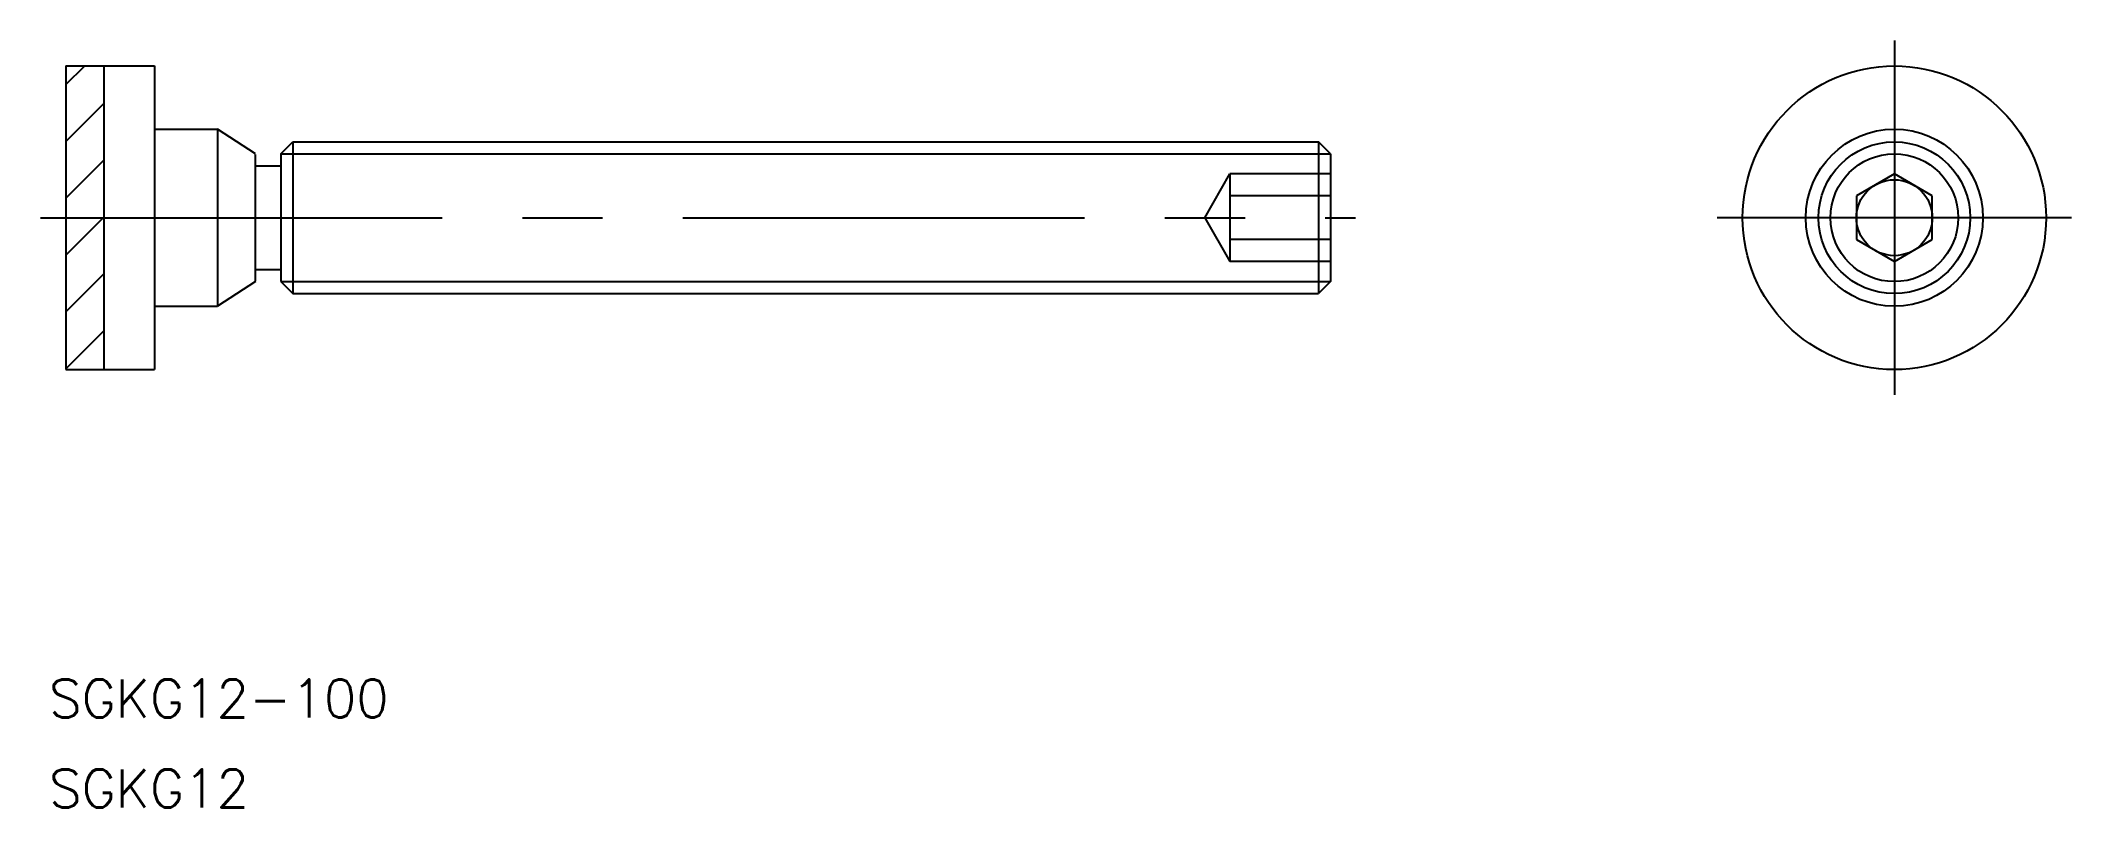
# Model space of a CAD drawing. Extents: x -147 to 14, y -47 to 14.
import ezdxf

# ---------------------------------------------------------------- set-up
doc = ezdxf.new("R2010")
doc.units = 0
doc.linetypes.add('CENTER', pattern=[50.8, 31.75, -6.35, 6.35, -6.35])
doc.linetypes.add('DASHED', pattern=[19.05, 12.7, -6.35])
doc.layers.get('0').update_dxf_attribs({"linetype": 'CONTINUOUS'})
doc.layers.add('CENTER', color=1, linetype='CENTER')
doc.styles.get("Standard").update_dxf_attribs({"font": 'txt.shx', "height": 3, "bigfont": 'bigfont.shx'})

msp = doc.modelspace()

# ---------------------------------------------------------------- linework, layer by layer
at = {"color": 7, "linetype": 'CONTINUOUS'}
for p, q in [((-144.6, 12), (-137.6, 12)), ((-144.6, 12), (-144.6, -12)), ((-141.6, 12), (-141.6, -12)), ((-137.6, 12), (-137.6, -12)), ((-137.6, 7), (-132.6, 7)), ((-132.6, 7), (-132.6, -7)), ((-129.6, 5.05), (-132.6, 7)), ((-129.6, -5), (-129.6, 5)), ((-127.59, 5.05), (-126.64, 6)), ((-127.59, 5.05), (-127.59, -5.05)), ((-126.64, 6), (-45.54, 6)), ((-126.64, 6), (-126.64, -6)), ((-44.6, 5.05), (-45.54, 6)), ((-45.54, 6), (-45.54, -6)), ((-44.6, 5.05), (-44.6, -5.05)), ((-129.6, 4.1), (-127.64, 4.1)), ((0, 3.46), (-3, 1.73)), ((3, 1.73), (0, 3.46)), ((-3, 1.73), (-3, -1.73)), ((3, -1.73), (3, 1.73)), ((-3, -1.73), (0, -3.46)), ((0, -3.46), (3, -1.73)), ((-129.6, -4.1), (-127.64, -4.1)), ((-129.6, -5.05), (-132.6, -7)), ((-127.59, -5.05), (-126.64, -6)), ((-126.64, -6), (-45.54, -6)), ((-44.6, -5.05), (-45.54, -6)), ((-137.6, -7), (-132.6, -7)), ((-144.6, -12), (-137.6, -12))]:
    msp.add_line(p, q, dxfattribs=at)
at = {"color": 3, "linetype": 'CONTINUOUS'}
for p, q in [((-144.6, 10.52), (-143.11, 12)), ((-144.6, 6.03), (-141.6, 9.03)), ((-127.59, 5.05), (-44.6, 5.05)), ((-144.6, 1.54), (-141.6, 4.54)), ((-144.6, -2.95), (-141.64, 0)), ((-141.64, 0), (-141.6, 0.05)), ((-144.6, -7.44), (-141.6, -4.44)), ((-127.59, -5.05), (-44.6, -5.05)), ((-144.6, -11.93), (-141.6, -8.93))]:
    msp.add_line(p, q, dxfattribs=at)
at = {"color": 3, "linetype": 'DASHED'}
for p, q in [((-54.54, 0), (-52.54, 3.46)), ((-44.6, 3.46), (-52.54, 3.46)), ((-52.54, 3.46), (-52.54, -3.46)), ((-44.6, 1.73), (-52.54, 1.73)), ((-54.54, 0), (-52.54, -3.46)), ((-44.6, -1.73), (-52.54, -1.73)), ((-44.6, -3.46), (-52.54, -3.46))]:
    msp.add_line(p, q, dxfattribs=at)
at = {"color": 7, "linetype": 'CONTINUOUS'}
for radius in [12, 7, 6, 3]:
    msp.add_circle((0, 0), radius, dxfattribs=at)
at = {"color": 3, "linetype": 'CONTINUOUS'}
msp.add_circle((0, 0), 5.05, dxfattribs=at)
at = {"layer": 'CENTER', "color": 1, "linetype": 'CENTER'}
for p, q in [((0, 14), (0, -14)), ((-146.6, 0), (-42.6, 0)), ((14, 0), (-14, 0))]:
    msp.add_line(p, q, dxfattribs=at)

# ---------------------------------------------------------------- texts
at = {"color": 7, "linetype": 'CONTINUOUS'}
for s, p in [('SGKG12-100', (-145.93, -39.49)), ('SGKG12', (-145.93, -46.61))]:
    msp.add_text(s, height=3, dxfattribs=at).set_placement(p)

doc.saveas('drawing.dxf')
